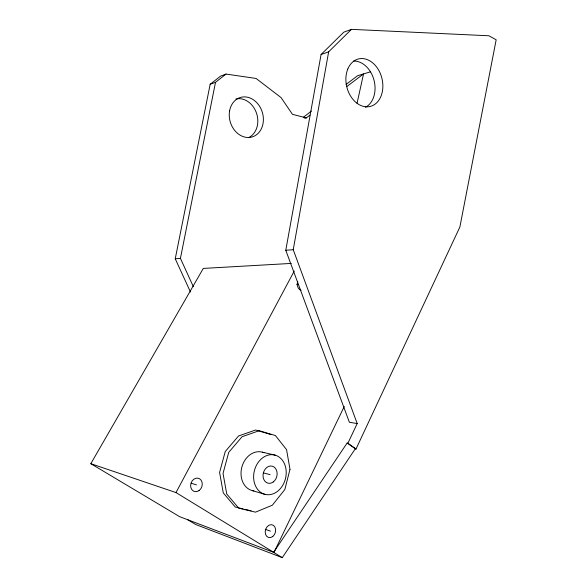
<?xml version="1.0" encoding="UTF-8"?>
<svg xmlns="http://www.w3.org/2000/svg" width="587" height="587" viewBox="0 0 587 587"><rect width="100%" height="100%" fill="white"/><g stroke="black" fill="none" stroke-linecap="round" stroke-linejoin="round"><path stroke-width="0.88" d="M347.122 443.053L347.915 443.207L357.197 423.557L293.236 249.702L328.647 51.854L351.444 29.35L488.92 35.778L496.169 39.791L459.885 226.978L355.979 449.084L347.122 443.053L273.601 552.338L282.288 557.65L355.186 448.93M357.197 423.557L349.375 422.273L285.781 250.275L321.082 54.496L343.784 32.182L351.444 29.35M190.467 292.003L175.242 258.779L210.168 84.264L220.646 76.075L226.039 74.065L256.079 78.453L281.056 97.581L292.458 114.326L306.363 117.906L309.907 115.147M193.365 286.705L180.429 258.375L215.51 82.319L226.039 74.065M357.05 103.327L363.536 73.925L346.902 86.494M291.291 263.416L203.293 268.42L90.831 463.686L179.615 516.663L273.96 552.477L344.268 406.439M90.831 463.686L175.99 492.574L294.234 271.084M303.501 117.195L311.433 111.038M346.066 84.418L357.6 75.73L370.544 71.79M210.168 84.264L215.51 82.319M321.082 54.496L328.647 51.854M304.719 118.347L306.363 117.906M175.242 258.779L180.429 258.375M285.781 250.275L293.236 249.702M296.714 284.46L298.541 284.416M262.352 452.181L275.164 455.152A20.252 16.04 -76.4 0 1 280.667 488.281A20.252 16.04 -76.4 0 1 253.929 480.694A20.252 16.04 -76.4 0 1 275.164 455.152M243.143 508.9L235.233 507.014L223.273 492.904L219.582 472.454L225.254 451.506L238.557 435.98L255.624 429.992L270.937 434.556M244.904 509.318L251.053 510.785M263.306 472.873L270.123 474.663M252.293 490.6L265.023 494.364M191.237 483.24L196.469 484.884M265.28 529.335L270.46 531.14M282.288 557.65L195.713 524.521L187.679 519.722M175.99 492.574L273.96 552.477M347.915 443.207L355.979 449.084M301.072 290.294A6.141 4.938 88.5 0 1 297.712 281.591M253.936 490.901A19.863 15.878 -75.9 0 1 241.815 467.245A19.863 15.878 -75.9 0 1 263.908 452.731M353.594 61.048A24.214 18.006 76.1 0 1 374.051 80.331A24.214 18.006 76.1 0 1 365.474 107.296M235.908 98.983A20.428 16.663 73.4 0 1 256.585 113.379A20.428 16.663 73.4 0 1 248.587 137.629M289.985 469.277L284.842 489.507L272.331 505.209L255.492 512.158L238.74 508.173L226.743 493.99L223.038 473.43L228.725 452.357L242.071 436.728L259.183 430.704L275.398 435.539L286.566 449.642L289.985 469.277M199.044 490.578A6.912 5.694 -71.4 0 0 199.668 478.823A6.912 5.694 -71.4 0 0 190.628 485.266A6.912 5.694 -71.4 0 0 199.044 490.578M272.794 536.474A6.596 5.107 -73.4 0 0 273.315 525.277A6.596 5.107 -73.4 0 0 265.199 531.69A6.596 5.107 -73.4 0 0 272.794 536.474M273.248 481.971A8.768 6.949 -76.4 0 0 273.968 466.959A8.768 6.949 -76.4 0 0 263.035 475.096A8.768 6.949 -76.4 0 0 273.248 481.971M347.775 69.068A24.463 18.08 76.2 0 0 365.576 106.761A24.463 18.08 76.2 0 0 379.745 72.216A24.463 18.08 76.2 0 0 347.775 69.068M229.598 110.826A20.604 16.744 73.6 0 0 251.654 137.087A20.604 16.744 73.6 0 0 257.693 103.657A20.604 16.744 73.6 0 0 229.598 110.826"/></g></svg>
